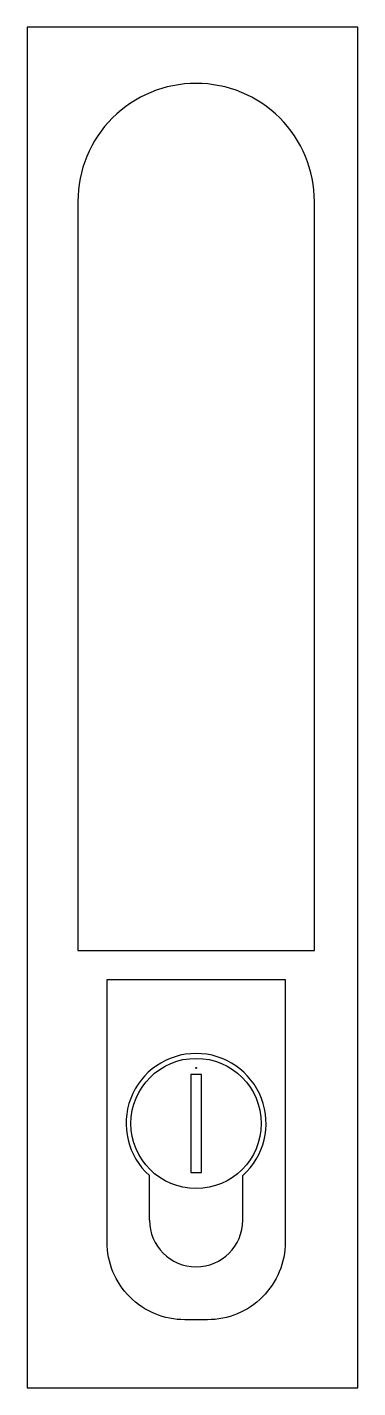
# Model space of a CAD drawing. Header units: millimetres. Extents: x 0 to 34, y 0 to 140.
import ezdxf

# ---------------------------------------------------------------- set-up
doc = ezdxf.new("R2010")
doc.units = ezdxf.units.MM
for name, color, linetype in [('DIM', 96, 'Continuous'), ('DIM1', 11, 'Continuous'), ('THIET BI DIEN', 5, 'Continuous')]:
    doc.layers.add(name, color=color, linetype=linetype)

# ---------------------------------------------------------------- blocks, each defined once
blk = doc.blocks.new('BS1')
at = {"layer": 'DIM', "color": 7}
for p, q in [((5.21, -95), (29.54, -95)), ((8.21, -98), (26.54, -98)), ((12.57, -122.76), (12.57, -118.17)), ((22.18, -122.76), (22.18, -118.17))]:
    blk.add_line(p, q, dxfattribs=at)
blk.add_lwpolyline([(29.54, -95), (29.54, -17.94, 0.414214), (17.38, -5.78), (17.37, -5.78, 0.414214), (5.21, -17.94), (5.21, -95)], format="xyb", dxfattribs=at)
blk.add_lwpolyline([(8.21, -98), (26.54, -98), (26.54, -125, -0.414214), (18.54, -133), (16.21, -133, -0.414214), (8.21, -125)], format="xyb", close=True, dxfattribs=at)
blk.add_lwpolyline([(16.82, -117.84), (17.92, -117.84), (17.92, -107.76), (16.82, -107.76)], close=True, dxfattribs=at)
blk.add_circle((17.37, -112.8), 6.7, dxfattribs=at)
for centre, radius, start, end in [((17.37, -112.8), 7.2, 311.8103, 228.1897), ((17.37, -122.76), 4.8, 180, 0)]:
    blk.add_arc(centre, radius, start, end, dxfattribs=at)
at = {"layer": 'DIM1', "ltscale": 15}
blk.add_circle((17.37, -107.09), 0.0477, dxfattribs=at)
at = {"layer": 'THIET BI DIEN', "ltscale": 15}
blk.add_lwpolyline([(0, -140), (34, -140), (34, 0), (0, 0)], close=True, dxfattribs=at)

msp = doc.modelspace()

# ---------------------------------------------------------------- block references
msp.add_blockref('BS1', (0, 140))

doc.saveas('drawing.dxf')
